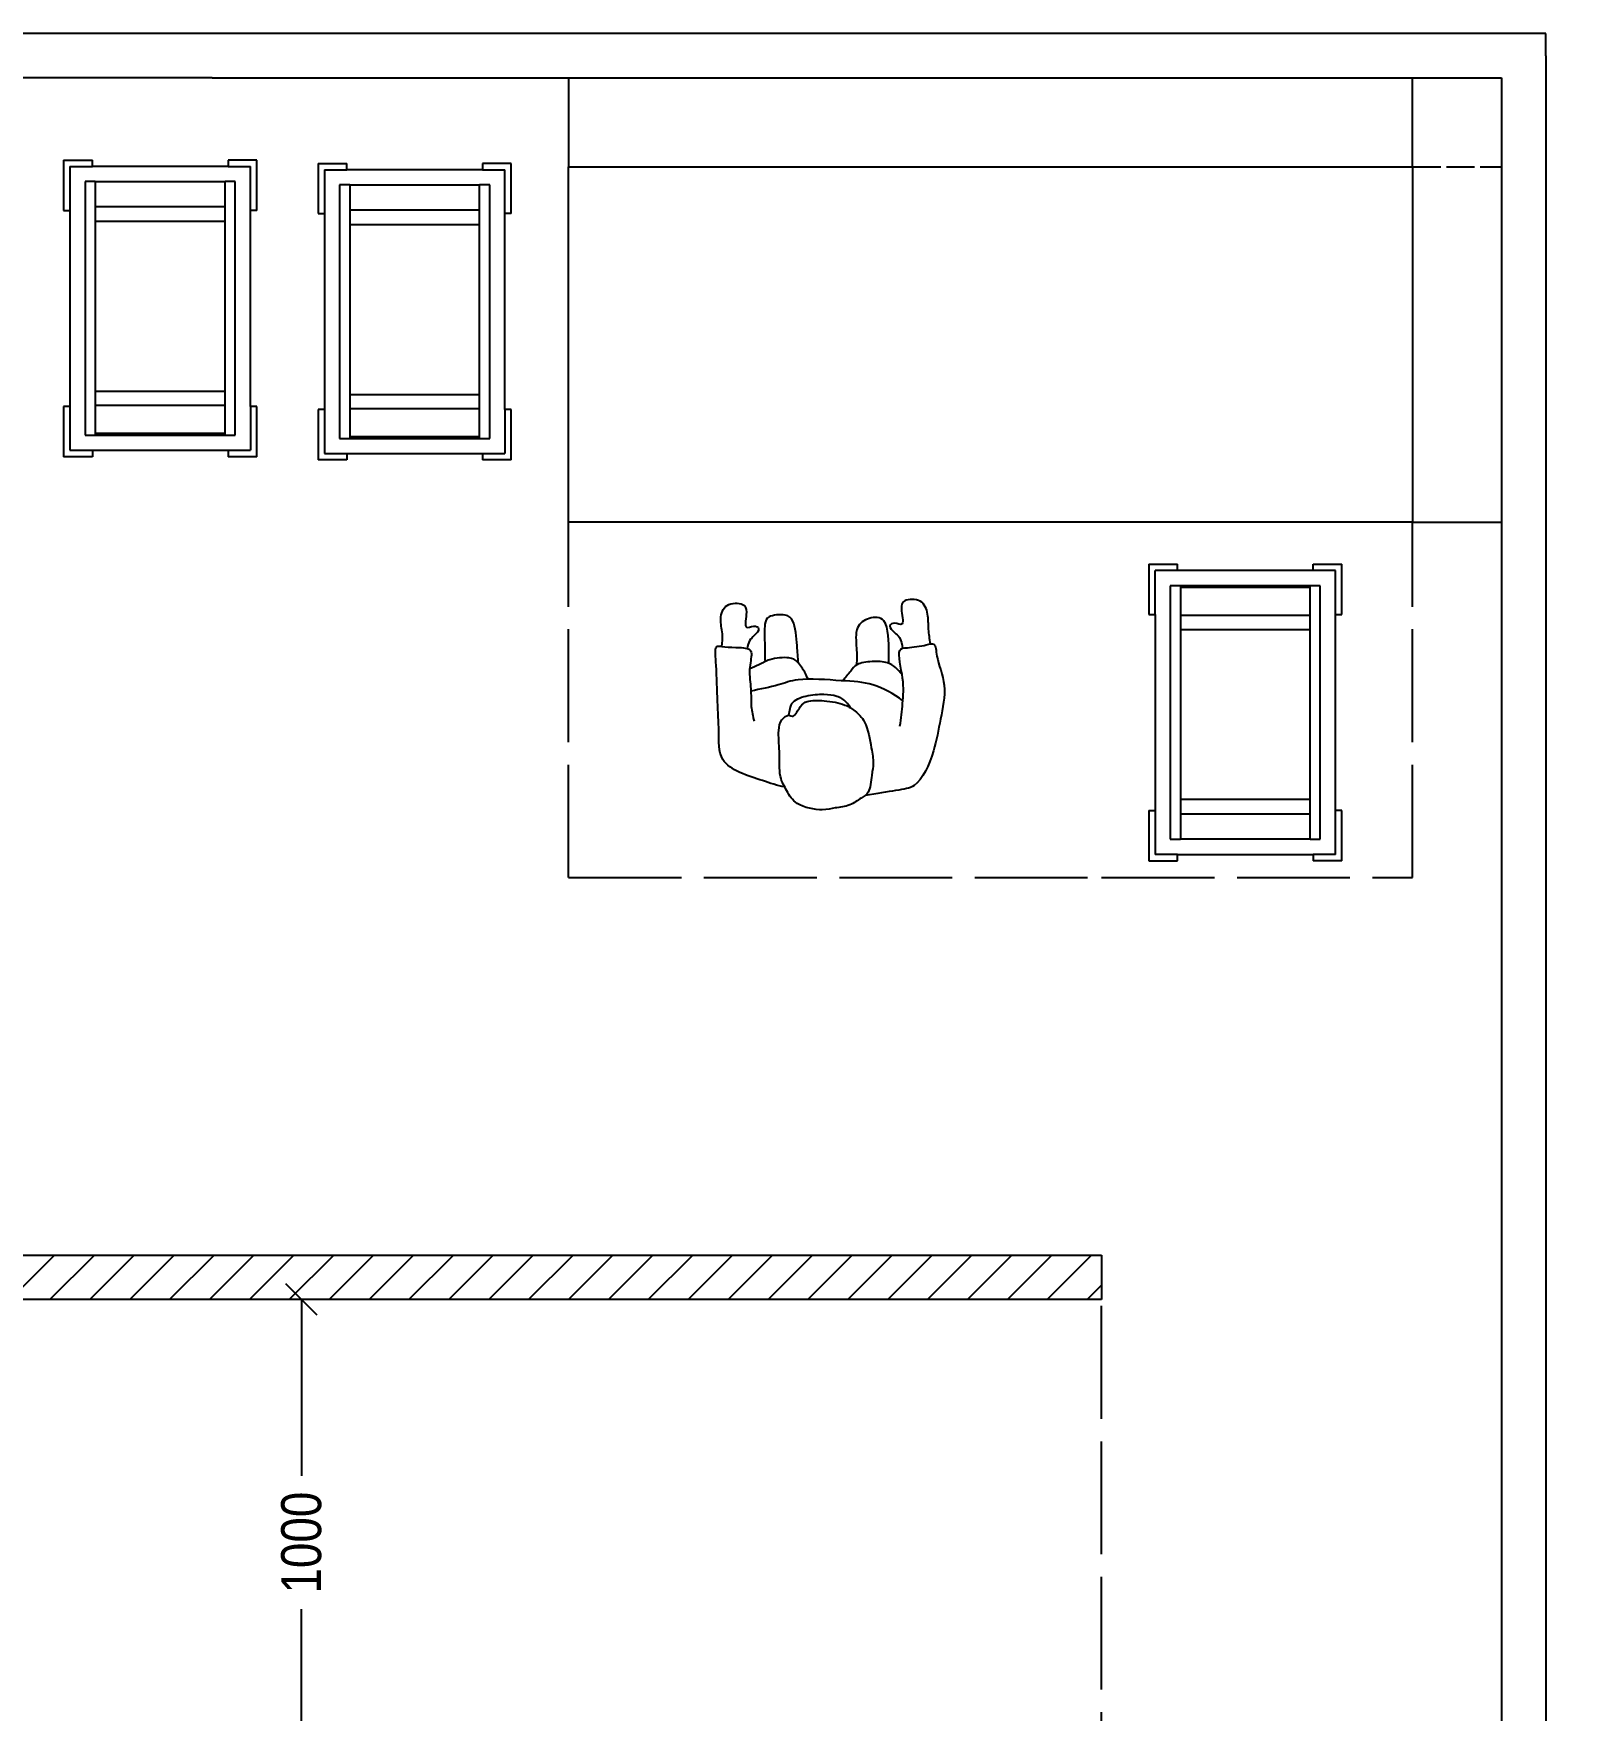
# Model space of a CAD drawing. Header units: millimetres. Extents: x -9564 to 100419, y -25359 to 24346.
# Drawn here: x 40287 to 43754, y -12058 to -8283 of the extents above; entities that cross this region are included whole.
import ezdxf

# ---------------------------------------------------------------- set-up
doc = ezdxf.new("R2010")
doc.units = ezdxf.units.MM
doc.header["$LTSCALE"] = 100
doc.linetypes.add('DASHED2', pattern=[0.762, 0.635, -0.127])
doc.linetypes.add('DASHEDX2', pattern=[3.048, 2.54, -0.508])
for name, color, linetype in [('Area proceso', 90, 'DASHEDX2'), ('Cotas secundarias', 81, 'Continuous'), ('Maquinas', 200, 'Continuous'), ('Mesas-estantes', 230, 'Continuous'), ('MUROS', 7, 'Continuous'), ('Personal', 20, 'Continuous'), ('Transporte semielaborado', 30, 'Continuous')]:
    doc.layers.add(name, color=color, linetype=linetype)
doc.styles.add('OpenSansCondensed-Light', font='OpenSansCondensed-Light.ttf')
doc.dimstyles.new('Cotas Mateo', dxfattribs={"dimtxt": 90, "dimasz": 70, "dimexe": 0.375, "dimexo": 0.125, "dimgap": 0.1, "dimtad": 1, "dimzin": 12, "dimdsep": 46, "dimtxsty": 'OpenSansCondensed-Light', "dimblk": 'OBLIQUE', "dimcen": 2.5, "dimazin": 3, "dimtfac": 0.5, "dimtmove": 2, "dimatfit": 3, "dimarcsym": 0})

# ---------------------------------------------------------------- blocks, each defined once
blk = doc.blocks.new('Bakery Trolley pl')
at = {"layer": 'Transporte semielaborado'}
for p, q in [((0.1804, 0.6253), (0.2371, 0.6253)), ((0.1804, 0.6253), (0.1804, 0.526)), ((0.2371, 0.6127), (0.1929, 0.6127)), ((0.1929, 0.526), (0.1929, 0.6127)), ((0.2371, 0.6127), (0.2371, 0.6253)), ((0.5048, 0.6127), (0.2371, 0.6127)), ((0.5048, 0.6127), (0.5048, 0.6253)), ((0.5048, 0.6253), (0.5615, 0.6253)), ((0.5489, 0.6127), (0.5048, 0.6127)), ((0.5489, 0.526), (0.5489, 0.6127)), ((0.5615, 0.526), (0.5615, 0.6253)), ((0.2229, 0.5827), (0.2229, 0.0827)), ((0.2429, 0.5827), (0.2229, 0.5827)), ((0.2429, 0.5827), (0.2429, 0.5798)), ((0.4989, 0.5827), (0.2429, 0.5827)), ((0.2429, 0.5798), (0.4989, 0.5798)), ((0.2429, 0.5798), (0.2429, 0.5245)), ((0.5189, 0.5827), (0.4989, 0.5827)), ((0.4989, 0.5798), (0.4989, 0.5827)), ((0.4989, 0.5245), (0.4989, 0.5798)), ((0.5189, 0.0827), (0.5189, 0.5827)), ((0.1804, 0.526), (0.1929, 0.526)), ((0.1929, 0.526), (0.1929, 0.1394)), ((0.2429, 0.5245), (0.4989, 0.5245)), ((0.2429, 0.5245), (0.2429, 0.4967)), ((0.2429, 0.4967), (0.4989, 0.4967)), ((0.2429, 0.4967), (0.2429, 0.1615)), ((0.4989, 0.4967), (0.4989, 0.5245)), ((0.4989, 0.1615), (0.4989, 0.4967)), ((0.5489, 0.526), (0.5615, 0.526)), ((0.5489, 0.1394), (0.5489, 0.526)), ((0.1804, 0.1394), (0.1929, 0.1394)), ((0.1804, 0.1394), (0.1804, 0.0402)), ((0.1929, 0.1394), (0.1929, 0.0527)), ((0.2429, 0.1615), (0.4989, 0.1615)), ((0.2429, 0.1615), (0.2429, 0.1325)), ((0.2429, 0.1325), (0.4989, 0.1325)), ((0.2429, 0.1325), (0.2429, 0.0827)), ((0.4989, 0.1325), (0.4989, 0.1615)), ((0.4989, 0.0827), (0.4989, 0.1325)), ((0.5615, 0.1394), (0.5489, 0.1394)), ((0.5489, 0.0527), (0.5489, 0.1394)), ((0.5615, 0.0402), (0.5615, 0.1394)), ((0.2229, 0.0827), (0.2429, 0.0827)), ((0.4989, 0.0827), (0.2429, 0.0827)), ((0.4989, 0.0827), (0.5189, 0.0827)), ((0.1804, 0.0402), (0.2371, 0.0402)), ((0.2371, 0.0527), (0.1929, 0.0527)), ((0.2371, 0.0402), (0.2371, 0.0527)), ((0.2371, 0.0527), (0.5048, 0.0527)), ((0.5048, 0.0527), (0.5048, 0.0402)), ((0.5489, 0.0527), (0.5048, 0.0527)), ((0.5615, 0.0402), (0.5048, 0.0402))]:
    blk.add_line(p, q, dxfattribs=at)
blk = doc.blocks.new('pa17-16')
for points, knots in [([(5.62, 2.5537), (5.6188, 2.5427), (5.6154, 2.5253), (5.6223, 2.4901), (5.6346, 2.4293), (5.661, 2.4064), (5.685, 2.3908), (5.7322, 2.3832), (5.7723, 2.3842), (5.7881, 2.3969), (5.8018, 2.4268), (5.8146, 2.4162), (5.8324, 2.4305), (5.8382, 2.4568), (5.8318, 2.5038), (5.8344, 2.5615), (5.8137, 2.5937), (5.7944, 2.6284), (5.7307, 2.6388), (5.7037, 2.6296), (5.6679, 2.626), (5.6442, 2.6055), (5.6228, 2.5961), (5.6214, 2.5667), (5.62, 2.5537)], [0, 0, 0, 0, 0.297584, 0.631064, 1.068635, 1.39533, 1.69617, 2.097861, 2.458938, 2.716293, 3.010442, 3.199165, 3.447293, 3.731671, 4.119196, 4.541864, 4.881702, 5.22714, 5.673063, 5.989311, 6.327668, 6.644571, 6.906626, 7.259736, 7.259736, 7.259736, 7.259736]), ([(5.5575, 2.4391), (5.5549, 2.4218), (5.5525, 2.3852), (5.5491, 2.3329), (5.5712, 2.2599), (5.5431, 2.2589), (5.5029, 2.2526), (5.4793, 2.2435), (5.4785, 2.2813), (5.4499, 2.3438), (5.4658, 2.4235), (5.4776, 2.5033), (5.5116, 2.5798), (5.5552, 2.585), (5.608, 2.5962), (5.6336, 2.6001)], [0, 0, 0, 0, 0.404899, 0.829805, 1.276298, 1.516647, 1.885942, 2.122553, 2.418487, 2.881882, 3.382407, 3.897515, 4.613825, 5.020942, 5.393355, 5.393355, 5.393355, 5.393355]), ([(5.8196, 2.5846), (5.837, 2.5819), (5.8817, 2.5675), (5.9755, 2.5418), (5.972, 2.4609), (5.9791, 2.3926), (5.9812, 2.315), (5.9891, 2.2612), (5.9692, 2.2664), (5.9401, 2.2663), (5.9063, 2.2668), (5.9005, 2.2811), (5.909, 2.3184), (5.9007, 2.3606), (5.9019, 2.4011), (5.8964, 2.4238), (5.8933, 2.4348)], [6.682038, 6.682038, 6.682038, 6.682038, 7.076266, 7.806153, 8.304227, 8.77662, 9.284333, 9.649979, 9.844608, 10.160206, 10.472731, 10.661147, 10.998544, 11.371438, 11.724832, 12.051545, 12.051545, 12.051545, 12.051545]), ([(5.6724, 2.3994), (5.675, 2.3947), (5.6837, 2.383), (5.7041, 2.3718), (5.7348, 2.3697), (5.774, 2.3728), (5.8085, 2.3874), (5.8116, 2.4015), (5.8144, 2.4199)], [0.121052, 0.121052, 0.121052, 0.121052, 0.297289, 0.584433, 0.895396, 1.26174, 1.600834, 1.760925, 1.760925, 1.760925, 1.760925]), ([(5.5522, 2.3809), (5.573, 2.3653), (5.6222, 2.3398), (5.6924, 2.3383), (5.7952, 2.3323), (5.8376, 2.352), (5.881, 2.3613), (5.9019, 2.366)], [0, 0, 0, 0, 0.49262, 0.970296, 1.525877, 1.91054, 2.357805, 2.357805, 2.357805, 2.357805]), ([(5.5552, 2.3206), (5.5597, 2.3147), (5.5706, 2.3043), (5.5892, 2.2916), (5.6248, 2.2913), (5.6613, 2.2967), (5.6731, 2.3154), (5.6858, 2.3299), (5.6912, 2.3378)], [0, 0, 0, 0, 0.262594, 0.520609, 0.853848, 1.185107, 1.43842, 1.738028, 1.738028, 1.738028, 1.738028]), ([(5.7713, 2.3359), (5.7736, 2.3305), (5.7786, 2.3203), (5.7954, 2.2951), (5.8154, 2.2848), (5.8612, 2.2906), (5.8838, 2.3057), (5.8988, 2.3117), (5.9058, 2.3148)], [0, 0, 0, 0, 0.233477, 0.532145, 0.79329, 1.163492, 1.458071, 1.725911, 1.725911, 1.725911, 1.725911]), ([(5.5867, 2.2952), (5.5866, 2.2877), (5.5872, 2.2667), (5.5883, 2.1873), (5.6353, 2.19), (5.6673, 2.2128), (5.6606, 2.2618), (5.6599, 2.2881), (5.6606, 2.3008)], [0.078483, 0.078483, 0.078483, 0.078483, 0.321516, 0.797556, 1.122606, 1.448668, 1.830958, 2.166281, 2.166281, 2.166281, 2.166281]), ([(5.7943, 2.2992), (5.7951, 2.2858), (5.7984, 2.2614), (5.8038, 2.2002), (5.8255, 2.1869), (5.8672, 2.191), (5.8755, 2.2117), (5.8718, 2.2605), (5.8715, 2.286), (5.871, 2.2978)], [0, 0, 0, 0, 0.353805, 0.775896, 1.041599, 1.377968, 1.615337, 2.001902, 2.313716, 2.313716, 2.313716, 2.313716]), ([(5.4915, 2.2484), (5.4936, 2.2374), (5.4981, 2.215), (5.4968, 2.1806), (5.512, 2.1445), (5.5569, 2.147), (5.5634, 2.1681), (5.5498, 2.2128), (5.5753, 2.1995), (5.5912, 2.209), (5.5741, 2.2257), (5.5617, 2.2339), (5.5559, 2.2515), (5.5556, 2.26)], [0, 0, 0, 0, 0.324329, 0.654038, 0.980089, 1.31306, 1.562526, 1.890179, 2.123217, 2.319335, 2.559559, 2.78492, 3.066636, 3.066636, 3.066636, 3.066636]), ([(5.9713, 2.2652), (5.9703, 2.2553), (5.9686, 2.234), (5.9786, 2.2017), (5.9668, 2.1644), (5.9218, 2.1628), (5.9134, 2.1832), (5.9229, 2.229), (5.8988, 2.2135), (5.882, 2.2215), (5.8976, 2.2397), (5.908, 2.248), (5.912, 2.2618), (5.9127, 2.2683)], [0.038839, 0.038839, 0.038839, 0.038839, 0.324329, 0.654038, 0.980089, 1.31306, 1.562526, 1.890179, 2.123217, 2.319335, 2.559559, 2.78492, 2.989829, 2.989829, 2.989829, 2.989829])]:
    blk.add_open_spline(points, degree=3, knots=knots)
blk = doc.blocks.new('_OBLIQUE')
at = {"color": 0, "linetype": 'ByBlock'}
blk.add_line((-0.5, -0.5), (0.5, 0.5), dxfattribs=at)
blk = doc.blocks.new('*D39')
at = {"layer": 'Cotas secundarias', "color": 0, "lineweight": -2, "transparency": 16777216}
for p, q in [((40916.2, -11133), (40889.6, -11133)), ((40890, -11133), (40890, -11530.1)), ((40890, -12133), (40890, -11830.3)), ((40916.2, -12133), (40889.6, -12133))]:
    blk.add_line(p, q, dxfattribs=at)
at = {"layer": 'Defpoints', "color": 0, "transparency": 16777216}
for p in [(40890, -11133), (40916.3, -11133), (40916.3, -12133)]:
    blk.add_point(p, dxfattribs=at)
at = {"layer": 'Cotas secundarias', "color": 0, "lineweight": -2, "transparency": 16777216, "xscale": 70, "yscale": 70, "zscale": 70}
for p, rotation in [((40890, -11133), 90), ((40890, -12133), 270)]:
    blk.add_blockref('_OBLIQUE', p, dxfattribs=dict(at, rotation=rotation))
at = {"layer": 'Cotas secundarias', "color": 0, "transparency": 16777216, "insert": (40890, -11680.2), "char_height": 90, "attachment_point": 5, "rotation": 90, "style": 'OpenSansCondensed-Light'}
blk.add_mtext('1000', dxfattribs=at)

msp = doc.modelspace()

# ---------------------------------------------------------------- hatches: boundary and pattern name
at = {"layer": 'Maquinas', "linetype": 'DASHED2', "true_color": 0xffffff}
h = msp.add_hatch(dxfattribs=at)
h.set_pattern_fill('ANSI31', scale=20)
h.paths.add_polyline_path([(39141.278, -17532.536), (39134.174, -17532.536), (39134.174, -16952.536), (39141.278, -11133.035), (42691.278, -11133.035), (42691.278, -11083.035), (42691.278, -11033.035), (39041.278, -11033.035), (39041.278, -20626.833), (39036.726, -22006.953), (43953.695, -22006.953), (43953.695, -21906.953), (39141.278, -21906.953)])

# ---------------------------------------------------------------- linework, layer by layer
for p, q in [((43691.278, -8333.035), (43691.278, -16583.035)), ((40688.763, -8383.035), (39452.199, -8383.035)), ((40688.763, -8383.035), (42691.278, -8383.035)), ((42691.278, -8383.035), (42891.278, -8383.035)), ((42891.278, -8383.035), (43391.278, -8383.035)), ((43391.278, -8383.035), (43591.278, -8383.035)), ((43591.278, -8383.035), (43591.278, -10534.09)), ((43591.278, -10534.09), (43591.278, -16104.857)), ((39041.278, -11033.035), (42691.278, -11033.035)), ((42691.278, -11133.035), (39141.278, -11133.035))]:
    msp.add_line(p, q)
at = {"color": 3, "linetype": 'DASHED2'}
msp.add_line((43391.278, -8583.035), (43591.278, -8583.035), dxfattribs=at)
at = {"linetype": 'DASHED2'}
for p, q in [((42691.278, -11033.035), (42691.278, -11083.035)), ((42691.278, -11083.035), (42691.278, -11133.035))]:
    msp.add_line(p, q, dxfattribs=at)
at = {"layer": 'Area proceso', "color": 3}
for p, q in [((41491.278, -8383.035), (41491.278, -8583.035)), ((43391.278, -8583.035), (43391.278, -8383.035)), ((41491.278, -10183.035), (41491.278, -9383.035)), ((43391.278, -10183.035), (43391.278, -9383.035)), ((43391.278, -9383.035), (43591.278, -9383.035)), ((41491.278, -10183.035), (42691.278, -10183.035)), ((42691.278, -10183.035), (43391.278, -10183.035)), ((42691.278, -16583.035), (42691.278, -11133.035))]:
    msp.add_line(p, q, dxfattribs=at)
at = {"layer": 'Mesas-estantes'}
for p, q in [((41491.278, -9383.035), (41491.278, -8583.035)), ((41491.278, -8583.035), (43391.278, -8583.035)), ((43391.278, -8583.035), (43391.278, -9383.035)), ((42691.278, -9383.035), (41491.278, -9383.035)), ((43391.278, -9383.035), (42691.278, -9383.035))]:
    msp.add_line(p, q, dxfattribs=at)
at = {"layer": 'MUROS', "color": 0}
for p, q in [((43591.278, -8283.035), (30156.127, -8283.035)), ((43691.278, -8283.035), (43591.278, -8283.035)), ((43691.278, -8333.035), (43691.278, -8283.035))]:
    msp.add_line(p, q, dxfattribs=at)

# ---------------------------------------------------------------- block references
at = {"layer": 'Personal', "xscale": 979.150495116646, "yscale": 979.150495116646, "zscale": 979.150495116646, "rotation": 178.7466901628452}
msp.add_blockref('pa17-16', (47729.982, -7573.484), dxfattribs=at)
at = {"layer": 'Transporte semielaborado', "xscale": 1141.039974711085, "yscale": 1141.039974711085, "zscale": 1141.039974711085}
for p, rotation in [((40995.225, -8522.094), 180), ((41568.1, -8529.406), 180), ((42591.422, -10191.095), 359.9999999999996)]:
    msp.add_blockref('Bakery Trolley pl', p, dxfattribs=dict(at, rotation=rotation))

# ---------------------------------------------------------------- dimensions: what is measured, and where the dimension line sits
at = {"layer": 'Cotas secundarias'}
dim = msp.add_linear_dim(base=(40889.988, -11133.035), p1=(40916.278, -12133.035), p2=(40916.278, -11133.035), angle=90, dimstyle='Cotas Mateo', dxfattribs=at)
dim.commit()
dim.dimension.update_dxf_attribs({"geometry": '*D39', "text_midpoint": (40889.988, -11680.184), "dimtype": 160})

doc.saveas('drawing.dxf')
